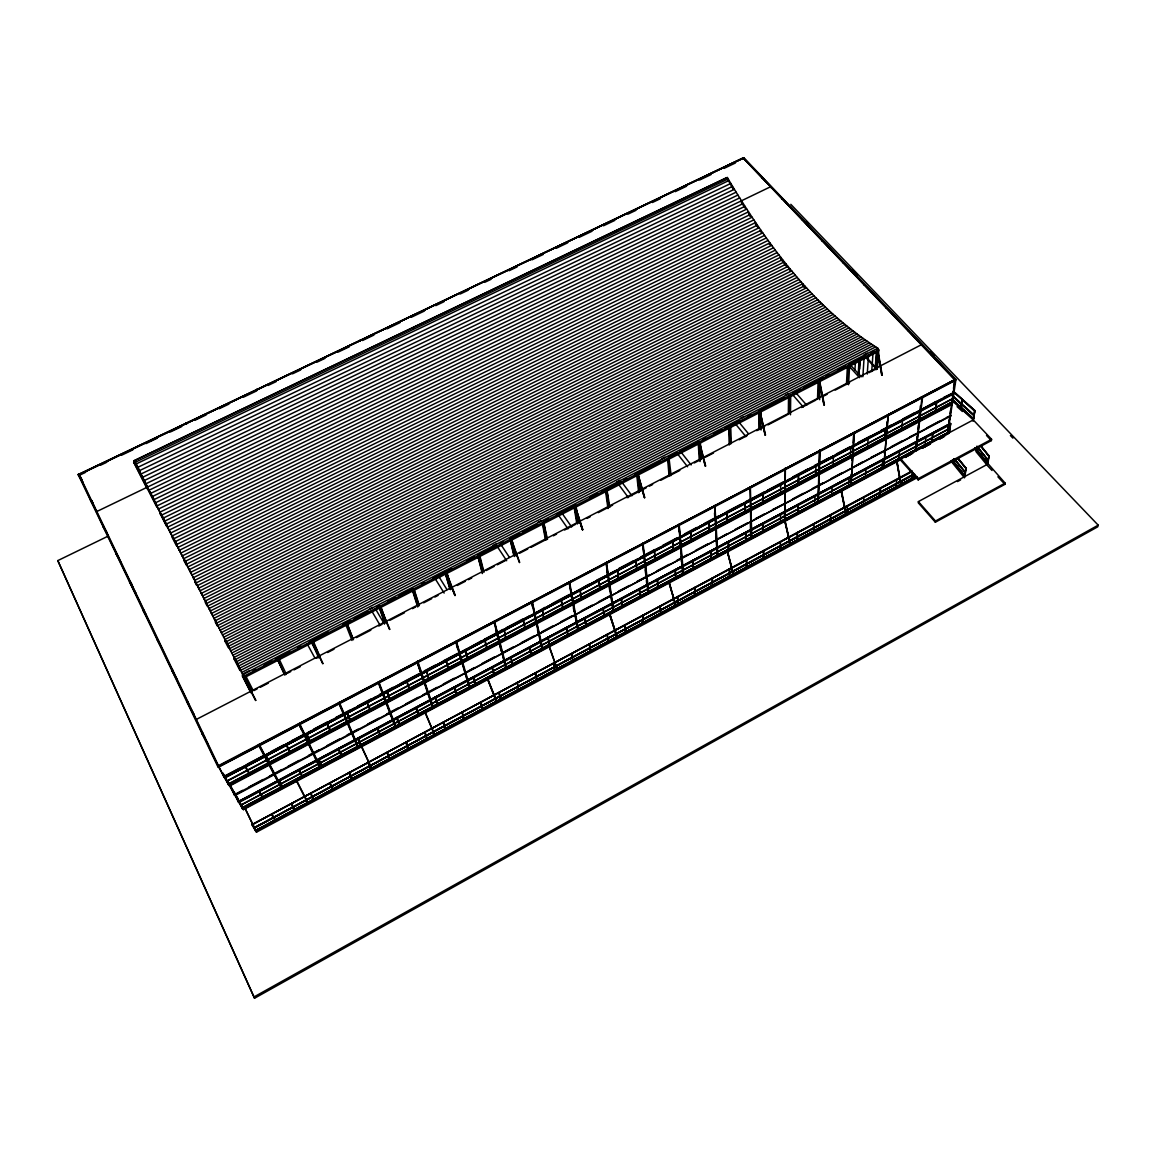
<?xml version="1.0" encoding="UTF-8"?>
<svg xmlns="http://www.w3.org/2000/svg" width="1156" height="1156" viewBox="0 0 1156 1156"><rect width="100%" height="100%" fill="white"/><g stroke="black" fill="none" stroke-linecap="round" stroke-linejoin="round"><path stroke-width="1.5" d="M780.387 550.213L780.416 541.962M780.502 522.758L780.531 514.102M780.632 493.973L780.661 484.913M950.752 423.717L949.148 432.98L950.622 423.472M784.332 514.781L784.736 520.662L785.386 468.368M784.895 491.343L773.942 496.719M784.736 520.662L785.271 468.845M785.025 514.42L785.43 520.301M785.285 491.82L784.895 490.939M788.334 414.455L788.522 396.725M789.216 413.689L789.404 395.959L788.537 394.947M790.487 414.787L790.704 395.28M797.12 541.239L797.409 532.396L797.524 541.022M797.64 513.64L797.929 504.392L798.045 513.423M798.175 484.711L798.478 475.044L798.579 484.494M973.583 418.703L953.57 400.467M974.132 415.134L952.847 395.829M974.999 410.842L973.222 420.163L974.826 410.568L954.813 392.462M974.826 410.568L954.798 392.737M817.509 399.384L818.087 381.509M813.781 532.295L814.055 523.957M814.691 504.565L814.966 495.823M815.63 475.492L815.919 466.33M818.434 398.589L819.012 380.729L818.145 379.732M819.026 391.566L819.199 386.205M819.662 399.701L820.312 380.049L819.431 379.067M818.506 475.564L818.751 468.411M820.081 450.161L818.043 502.947L819.373 450.537M830.369 523.408L830.759 515.027M831.655 495.534L832.06 486.748M832.999 466.33L833.418 457.126M846.438 384.428L847.391 366.438M847.406 383.604L848.374 365.628M847.897 380.18L848.186 374.775M848.576 384.746L849.559 366.755M854.934 369.92L855.368 362.709M846.871 514.55L847.362 506.126M848.533 486.546L849.053 477.717M850.267 457.198L850.816 447.964M850.859 479.61L851.177 474.379M852.03 460.42L852.348 455.189M853.085 442.979L853.504 436.014M854.428 432.156L851.004 485.39L854.096 432.604M858.214 374.096L859.443 374.284L858.214 374.096L859.081 359.892M858.72 374.66L859.602 360.455M858.821 374.197L859.703 359.978M859.775 368.952L860.223 361.842M862.853 376.74L864.11 357.392M867.246 374.082L868.561 354.878M871.711 371.51L873.083 352.378M863.286 505.75L863.893 497.282M867.462 448.123L868.127 438.832M865.324 477.601L865.96 468.744M875.164 368.778L876.45 351.424M876.118 361.9L876.898 351.482M876.869 349.863L876.985 348.231L878.748 349.993L877.317 369.096M876.06 369.747L877.563 350.326M877.664 349.849L877.794 348.202C812.437 307.135 766.081 242.861 727.269 177.489L133.836 460.912M876.812 362.926L877.072 359.444M876.869 369.024L878.473 349.82L877.028 349.748M879.629 496.979L880.467 487.962L880.005 496.777M882.028 468.715L882.909 459.279L882.418 468.498M884.557 439.092L885.467 429.237L884.961 438.89M883.632 462.183L883.661 468.007L888.415 414.31M884.398 453.383L884.701 449.872M885.453 441.072L885.901 435.798M886.666 426.998L887.114 421.723M883.661 468.007L888.097 414.758M895.886 488.265L896.724 479.726M901.564 430.119L902.489 420.741M898.66 459.857L899.527 450.912M913.009 474.235L912.07 479.581L912.546 472.414M918.5 421.174L919.526 411.767M912.07 479.581L912.821 472.717M915.205 451.057L916.303 441.549M916.101 444.93L915.509 450.262L916.303 450.378M916.679 439.612L917.069 436.058M917.85 428.963L918.24 425.422M919.034 418.313L919.425 414.773M920.003 409.441L920.393 405.9M921.737 397.115L921.375 397.028M922.575 397.202L915.986 450.797L922.069 396.667M918.182 479.899L918.326 478.613L900.51 458.643L900.394 459.929L918.182 479.899L991.371 440.595L991.602 439.294L973.265 419.917L951.937 400.467M987.542 464.25L918.384 501.603L918.24 502.788L935.348 522.223L1004.911 484.335L1005.142 483.121L975.014 448.947M924.786 446.939L925.942 436.881M935.334 412.287L936.591 402.302L935.724 412.071M931.664 442.286L932.878 432.749L932.054 442.083M935.348 522.223L935.507 521.038L918.384 501.603M947.761 431.434L948.238 427.85M948.96 422.489L949.437 418.905M950.145 413.545L950.637 409.961M951.345 404.6L951.822 401.016M952.544 395.641L953.021 392.072M953.498 388.488L954.451 381.335M948.18 432.864L947.732 433.731L948.975 424.194L949.437 425.09L239.162 802.351L238.598 801.296M227.544 781.803L229.307 785.444L952.313 403.617L953.556 393.69M950.059 416.333L950.796 415.466L235.145 795.458M951.836 403.097L937.921 410.149M953.151 393.257L953.902 392.375L224.553 777.28M901.709 459.149L243.439 809.648L217.993 765.908L955.896 379.717L954.986 379.544M955.116 379.182L947.515 433.225M243.121 809.128L948.267 433.731L948.368 432.344L242.298 807.639M948.801 429.049L240.795 805.067M949.437 425.09L949.625 424.238L238.411 801.917L239.451 801.874M952.313 403.617L952.168 401.883L228.454 783.898M952.876 398.704L226.749 780.979M218.484 766.862L955.68 379.182L743.843 157.765L78.175 474.538L217.935 766.818L218.527 765.951M955.896 379.717L947.92 432.893M949.148 432.98L950.463 423.399M954.134 459.308L953.295 462.848L953.498 459.207M960.636 408.66L962.312 399.326L961.301 408.762M953.295 462.848L953.873 459.004M960.925 408.949L962.312 399.326M964.321 476.561L965.968 468.021L964.971 476.662M965.968 468.021L964.465 477.818L950.911 461.013M973.063 421.232L974.696 410.539M976.112 450.594L976.647 447.213M987.224 464.192L989.001 455.609L987.86 464.293M987.499 464.495L989.001 455.609M790.805 204.323L1098.2 525.156L1097.752 526.789L254.537 998.235L57.8 560.602L108.072 536.167M966.243 468.325L957.804 458.672M954.885 460.001L965.159 472.443M955.261 459.64L965.405 472.472L954.943 459.813M964.595 475.882L952.154 460.464M980.736 446.274L988.77 456.028L981.126 445.913M977.774 447.704L988.048 460.247L977.846 447.517M974.97 448.21L987.499 463.513L976.488 449.25M253.728 997.108L1098.2 525.156M935.507 521.038L1005.142 483.121M988.048 460.247L976.936 446.144M957.5 481.575L960.636 479.885M912.113 471.561L251.936 824.777L911.896 471.056M252.095 824.531L912.127 471.33M914.685 474.235L254.19 828.101L912.879 474.596M254.017 827.768L912.85 474.827M254.074 827.927L913.11 474.856M915.624 476.272L255.722 830.745L915.841 476.763M255.563 830.398L915.595 476.503M255.621 830.557L915.855 476.532M352.277 779.332L349.098 772.28L352.479 779.722M371.192 769.188L368.172 762.064L371.394 769.578M408.733 749.059L406.016 741.82L408.949 749.435M445.465 729.364L443.456 721.792L445.681 729.739M463.888 719.48L462.039 711.85L464.12 719.841M482.659 709.408L480.52 701.967L482.89 709.77M487.399 678.76L496.935 702.125L487.702 678.601M518.639 690.118L517.18 682.343L518.856 690.479M554.663 670.798L553.478 662.923L554.894 671.159M590.311 651.681L589.401 643.704L590.557 652.027M608.013 642.187L607.218 634.167L608.244 642.534M609.255 613.561L617.362 637.534L609.689 613.576M625.613 632.751L624.948 624.673L625.858 633.098M643.126 623.359L642.591 615.238L643.372 623.705M660.553 614.009L660.148 605.845L660.798 614.356M668.674 581.945L676.058 606.062L669.107 581.959M677.893 604.704L677.604 596.496L678.139 605.05M695.146 595.456L694.987 587.205L695.392 595.802M712.313 586.251L712.269 577.957L712.558 586.583M729.393 577.09L729.465 568.752L729.638 577.422M727.081 550.863L733.757 575.11L727.355 550.718M746.386 567.986L746.574 559.591L746.646 568.319M763.292 558.912L763.61 550.487L763.552 559.244M784.505 520.316L790.487 544.678L784.953 520.316M840.903 489.942L846.293 514.752L841.351 489.956M896.449 460.391L901.189 485.303L896.897 460.406M917.026 477.789L256.545 832.132L256.011 831.207L917.214 476.59M255.881 831.54L251.748 824.373M275.316 821.107L271.53 814.286M294.65 810.746L291.023 803.853M314.331 800.183L310.848 793.247M333.448 789.924L330.139 782.93M390.222 759.478L387.361 752.296M427.575 739.435L425.003 732.153M501.14 699.987L499.117 692.487M537.352 680.566L535.604 672.965M573.188 661.348L571.714 653.646M918.326 478.613L991.602 439.294M238.714 801.498L949.177 424.238M238.974 802.018L949.206 423.992M240.853 805.212L948.845 428.804M242.413 807.827L948.339 432.59L242.572 808.188M242.457 807.986L948.368 432.344M243.179 808.275L242.587 809.084L243.396 808.665L238.873 801.238M281.645 787.901L284.708 786.268M341.714 755.822L338.39 748.394L341.93 756.212M361.134 745.49L357.97 738.005L361.351 745.88M399.673 724.985L396.811 717.385L399.889 725.361M437.344 704.929L435.234 696.981L437.56 705.305M456.259 694.857L454.294 686.866L456.476 695.233M475.506 684.612L473.238 676.795L475.737 684.988M512.383 664.989L510.851 656.825L512.614 665.35M549.317 645.337L548.06 637.072L549.548 645.698M585.861 625.873L584.893 617.521L586.106 626.234M603.996 616.235L603.157 607.825L604.241 616.582M622.029 606.625L621.321 598.172L622.275 606.987M639.962 597.074L639.398 588.577L640.222 597.435M657.822 587.58L657.374 579.026L658.067 587.927M675.581 578.13L675.263 569.532L675.827 578.477M693.239 568.723L693.065 560.082L693.499 569.07M710.824 559.374L710.767 550.675L711.085 559.706M728.309 550.068L728.381 541.326L728.569 550.4M745.707 540.806L745.895 532.02L745.967 541.138M763.018 531.587L763.336 522.772L763.278 531.919M814.416 504.233L818.332 502.903L819.777 450.19L820.168 451.086M863.344 478.281L866.451 476.633M891.233 463.44L948.455 432.893M242.933 808.81L973.265 419.917M262.701 798.391L258.727 791.21M258.38 744.883L281.472 788.58L281.934 787.467M278.74 780.589L282.83 787.164M302.771 777.063L299.115 769.766M319.533 767.454L320.674 767.7L299.505 723.309M322.394 766.616L318.911 759.246M357.536 747.224L358.678 747.47L339.344 702.4M380.671 735.592L377.651 728.049M395.15 727.211L396.291 727.456L378.749 681.722M419.007 715.188L416.29 707.53M432.358 707.4L433.5 707.645L417.721 661.275M469.192 687.806L470.333 688.037L456.273 641.045M494.436 675.032L492.326 667.157M505.649 668.399L506.79 668.63L494.407 621.032M531.572 655.264L529.751 647.288M541.716 649.195L542.872 649.426L532.15 601.236M568.304 635.713L566.758 627.636M577.436 630.193L578.578 630.41L569.475 581.656M612.781 611.38L613.923 611.596L606.409 562.278M647.779 592.753L648.921 592.97L642.967 543.103M682.127 570.761L682.849 574.908L683.557 574.532L679.136 524.13M716.706 556.065L717.862 556.267L714.914 505.345M750.663 537.988L751.819 538.19L750.345 486.763M904.902 457.444L912.864 453.21M930.407 443.875L922.43 448.109L930.407 443.947M939.958 438.774L943.152 437.084M905.134 457.4L911.448 454.033M939.886 438.89L944.625 436.376M234.682 794.548L242.558 790.372M248.872 787.034L263.077 779.505M269.391 776.167L281.92 769.52M288.162 766.211L299.086 760.431M308.45 755.46L319.316 749.709M327.032 745.62L339.387 739.074M347.103 734.985L358.1 729.161M367.651 724.104L378.792 718.208M386.754 713.989L397.809 708.137M405.684 703.961L418.27 697.285M422.995 694.785L437.069 687.329M443.297 684.034L454.207 678.254M465.218 672.835L474.365 667.576M482.081 663.486L494.407 656.955M513.264 646.97L502.123 652.865L502.542 653.761M521.226 642.75L533.956 636.002M541.889 631.797L552.915 625.96M560.805 621.784L571.83 615.946M581.222 610.96L592.132 605.18M598.375 601.886L609.284 596.091M618.561 591.178L629.37 585.456M637.086 581.367L649.412 574.85M657.042 570.789L669.266 564.316M676.91 560.27L687.82 554.49M695.724 550.314L708.368 543.609M727.24 533.61L716.301 539.809M735.057 529.462L747.585 522.83M755.359 518.712L764.651 513.784M772.41 509.68L784.794 503.525M792.467 499.06L803.218 493.366M812.422 488.482L823.332 482.717M831.28 478.497L842.421 472.587M862.997 461.692L851.943 467.949M870.873 457.516L885.019 450.421M891.29 446.707L902.215 440.913M910.018 436.78L917.763 433.067M927.083 427.749L939.438 421.203M947.169 417.099L950.665 415.914M235.434 794.981L234.393 795.025L950.738 415.972M239.552 768.191L224.062 776.341L224.856 777.771L953.527 393.95M247.297 764.116L264.334 755.143L264.811 756.067M270.706 751.79L283.451 745.071M291.413 740.88L302.569 735.014M313.623 729.19L327.798 721.72M335.688 717.573L341.988 714.249M345.124 712.602L349.791 710.145M357.594 706.041L371.625 698.658M379.414 694.554L393.329 687.228M401.031 683.167L417.995 674.237M424.266 670.942L435.393 665.076M443.326 660.9L457.632 653.371M481.243 640.944L459.553 653.068M484.378 639.282L496.964 632.664L497.398 633.575M498.511 631.841L503.178 629.384M506.299 627.751L523.408 618.735M545.068 607.334L534.636 613.533M552.77 603.288L569.691 594.372M588.722 584.344L571.584 594.068M596.669 580.168L607.854 574.705M618.807 568.506L632.953 561.065M640.814 556.917L654.86 549.519M662.648 545.43L676.65 538.046M684.381 533.985L696.707 527.497M704.409 523.437L718.382 516.082M726.358 511.891L740.707 504.334M745.476 501.82L764.463 491.82M767.613 490.158L783.392 481.85M792.785 476.908L808.405 468.686M814.648 465.406L828.606 458.051M836.337 453.976L850.252 446.65M857.94 442.604L870.179 436.159M880.886 430.523L891.767 424.787M902.879 418.934L913.991 413.097M936.057 401.479L920.292 410.178M943.917 397.332L953.772 392.823M224.842 776.789L223.773 776.818L953.83 392.895M224.264 776.688L227.356 775.055M241.301 767.714L249.031 763.639M264.522 755.489L270.894 752.137M285.229 744.594L293.191 740.389M307.482 732.861L310.632 731.213M329.532 721.257L332.682 719.596M351.511 709.683L354.617 708.05M373.316 698.195L376.437 696.562M395.005 686.78L401.175 683.528M415.047 676.231L421.203 672.98M437.098 664.613L445.031 660.437M460.912 652.085L467.197 648.762M479.769 642.144L486.055 638.835M501.718 630.584L507.946 627.318M523.495 619.125L529.708 615.845M546.687 606.914L552.843 603.663M565.154 597.19L569.764 594.762M587.19 585.586L596.727 580.558M609.414 573.882L615.715 570.558M631.436 562.278L637.722 558.969M653.342 550.747L659.57 547.467M675.133 539.274L680.176 537.323L679.771 536.413M698.282 527.093L704.438 523.841M720 515.648L726.373 512.296M739.118 505.577L747.079 501.386M761.313 493.901L769.202 489.739M789.649 478.974L785.372 481.922L784.982 481.026M805.27 470.752L811.512 467.458M827.046 459.279L833.23 456.028M848.677 447.892L853.72 445.913L853.345 445.031M871.682 435.783L877.794 432.561M890.149 426.058L899.671 421.044M912.359 414.354L918.717 411.016M934.438 402.736L940.724 399.427M953.295 393.416L224.567 777.829L953.454 393.43M226.923 781.326L952.92 398.444M228.628 784.245L952.414 402.144M228.744 784.447L952.139 402.144M236.807 780.314L249.58 773.566M257.557 769.361L268.727 763.451L269.204 764.376M279.781 757.628L290.835 751.79M298.725 747.629L312.886 740.143M319.128 736.849L331.613 730.26M340.991 725.303L351.872 719.567M359.588 715.477L373.504 708.137M382.766 703.253L393.82 697.415M401.782 693.21L408.14 689.857M411.334 688.167L414.513 686.491M435.09 675.624L424.064 681.448L424.512 682.358M442.965 671.463L457.14 663.978M475.896 654.079L462.198 662.027M485.245 649.137L499.276 641.739L499.71 642.649M503.9 639.297L517.787 631.971M527.035 627.087L536.63 622.723M545.849 617.145L563.362 607.897M568.145 605.383L579.228 599.53M587.104 595.369L599.704 588.707M621.639 577.133L609.226 584.112M629.442 573.015L640.352 567.249M649.672 562.336L662.012 555.819M671.275 550.921L680.566 546.427M692.762 539.577L701.938 534.737M712.631 529.101L723.584 523.307M733.077 518.307L744.146 512.455M766.11 500.851L750.475 509.521M794.186 486.026L805.038 480.304M815.89 474.581L826.656 468.903M835.86 464.033L846.597 458.368M854.313 454.294L868.633 446.736M876.58 442.531L886.103 437.907M897.157 431.665L908.183 425.856M930.118 414.267L919.165 420.452M229.365 784.563L228.772 785.401L229.611 784.967L224.856 777.164M330.63 731.098L327.119 723.295L330.847 731.502M350.571 720.578L347.234 712.703L350.788 720.968M390.136 699.683L387.13 691.693L390.367 700.074M428.818 679.266L426.578 670.913L429.035 679.641M448.225 669.006L446.144 660.611L448.456 669.396M467.978 658.573L465.608 650.366L468.209 658.963M505.822 638.603L504.204 630.034L506.053 638.979M543.71 618.605L542.381 609.92L543.941 618.966M581.179 598.808L580.153 590.037L581.425 599.169M599.776 588.996L598.88 580.168L600.022 589.358M618.258 579.228L617.506 570.356L618.518 579.59M636.653 569.518L636.046 560.602L636.913 569.879M654.946 559.865L654.469 550.892L655.206 560.212M673.153 550.256L672.806 541.239L673.413 550.603M691.245 540.69L691.042 531.63L691.505 541.037M709.264 531.182L709.192 522.079L709.524 531.529M727.167 521.732L727.24 512.57L727.442 522.064M744.984 512.31L745.187 503.12L745.259 512.657M762.714 502.961L763.047 493.713L762.989 503.294M229.119 785.112L952.371 403.184M249.45 774.491L245.26 766.934M269.839 763.711L265.62 755.692M290.604 752.744L286.775 745.071M310.776 742.094L307.106 734.349M370.628 710.492L367.464 702.559M409.99 689.713L407.143 681.664M487.413 648.819L485.188 640.54M525.503 628.705L523.581 620.324M563.174 608.807L561.556 600.325M229.668 785.993L951.966 404.455M299.202 723.757L217.935 766.818M300.791 722.919L955.68 379.182M218.267 766.515L955.535 379.63M258.727 745.577L259.219 744.435M319.894 768.133L299.028 724.436L299.866 724.003M357.898 747.889L338.896 703.513L339.705 703.079M395.511 727.861L378.315 682.82L379.125 682.401M432.734 708.05L417.302 662.359L418.111 661.94M469.582 688.441L455.883 642.115L456.678 641.71M506.039 669.035L494.046 622.101L494.826 621.682M542.121 649.817L531.789 602.29L532.569 601.871M577.841 630.8L569.142 582.682L569.908 582.277M613.2 611.986L606.091 563.29L606.857 562.885M648.198 593.346L642.664 544.1L643.415 543.71M682.849 574.908L678.847 525.113L679.584 524.723M717.154 556.643L714.639 506.328L715.376 505.938M750.808 487.341L749.608 487.138M785.863 468.946L784.678 468.744M854.92 432.705L853.72 432.517M888.921 414.86L887.721 414.686M955.174 380.512L218.643 767.093L78.463 474.177L83.059 482.428M202.748 732.918L201.91 733.352L207.603 743.279M202.242 734.046L203.08 733.612M249.132 688.571L249.985 688.123M195.884 719.653L921.737 344.546M253.944 690.58L257.152 688.918M260.346 687.271L268.351 683.138M287.569 673.197L290.777 671.549M293.971 669.888L300.372 666.579M316.397 658.299L319.591 656.651M327.596 652.504L334.012 649.195M356.424 637.606L370.83 630.165M378.836 626.017L382.044 624.37M390.049 620.223L404.455 612.781M412.461 608.634L415.669 606.987M423.674 602.84L431.679 598.707M434.887 597.06L438.081 595.398M457.299 585.471L465.304 581.324M468.512 579.676L471.706 578.014M486.112 570.573L494.118 566.426M497.326 564.778L505.331 560.631M519.738 553.189L527.743 549.042M530.951 547.395L545.357 539.939M553.363 535.806L556.571 534.144M564.576 530.012L575.789 524.217M586.988 518.423L590.196 516.761M598.201 512.628L612.608 505.186M627.029 497.73L646.233 487.803M649.441 486.141L652.649 484.494M660.654 480.347L668.659 476.214M671.853 474.552L679.858 470.42M694.279 462.964L700.681 459.655M705.478 457.169L713.483 453.036M739.103 439.8L747.108 435.653M756.718 430.682L764.723 426.55M767.931 424.902L787.149 414.961M801.556 407.519L815.963 400.063M823.968 395.93L827.176 394.268M835.181 390.136L849.588 382.679M868.806 372.752L875.208 369.443M241.532 672.561L875.67 346.887M187.445 700.941L186.622 701.36L193.933 714.162M186.94 702.039L187.763 701.605M242.428 674.309L248.858 671.015M369.342 609.096L372.564 607.449M493.048 545.531L496.256 543.884M538.017 522.411L541.239 520.764M616.74 481.965L619.948 480.318M661.723 458.845L664.931 457.198M740.432 418.4L743.655 416.752M785.415 395.28L788.638 393.632M864.139 354.834L867.347 353.187M242.601 674.642L877.794 348.202M876.58 349.69L877.852 349.025M243.569 675.422L242.659 675.884L251.054 692.372M252.933 671.058L256.141 669.411M264.175 665.278L272.209 661.145M275.417 659.498L289.867 652.071M297.901 647.938L301.109 646.291M309.143 642.158L328.42 632.245M342.87 624.818L350.904 620.685M354.112 619.038L368.562 611.611M376.596 607.478L379.804 605.831M387.838 601.698L395.872 597.565M399.08 595.918L413.53 588.491M421.564 584.358L424.772 582.711M432.806 578.578L452.083 568.665M466.533 561.238L474.567 557.105M477.775 555.458L497.051 545.545M500.259 543.898L503.467 542.236M511.501 538.118L519.535 533.985M522.743 532.338L537.193 524.896M545.227 520.778L548.435 519.116M556.47 514.998L575.746 505.085M590.196 497.658L598.23 493.525M601.438 491.878L620.714 481.965M623.922 480.318L627.13 478.656M635.164 474.538L660.856 461.316M668.89 457.198L676.91 453.065M680.133 451.404L699.394 441.505M702.617 439.844L705.825 438.196M713.859 434.064L721.879 429.945M725.101 428.284L739.551 420.856M747.585 416.724L750.793 415.076M758.827 410.944L784.519 397.736M792.554 393.604L800.573 389.485M803.796 387.824L823.058 377.925M826.28 376.264L829.488 374.616M837.522 370.484L845.542 366.365M848.764 364.704L863.214 357.276M871.248 353.144L874.456 351.496M243.035 676.621L878.473 349.82M242.847 677.026L244.378 676.246L243.743 675.003L242.211 675.783L250.881 692.776M352.016 640.496L345.63 624.168L347.118 623.416L353.476 639.745M385.107 623.387L379.24 606.886L380.714 606.134L386.552 622.636M759.738 428.919L759.521 411.319L760.836 410.64L761.053 430.003M877.476 350.658L878.748 349.993M244.162 677.719L878.343 351.453M236.113 661.897L865.237 339.951M237.211 664.05L867.318 341.367M238.295 666.203L869.384 342.783M239.393 668.327L871.48 344.17M240.462 670.451L873.575 345.528M229.379 648.675L852.998 330.963M230.521 650.915L855.021 332.509M231.648 653.126L857.058 334.041M232.775 655.336L859.081 335.543M233.888 657.533L861.133 337.032M234.321 659.498L234.856 658.328L233.96 658.775L239.913 670.466M235 659.729L863.185 338.506M223.585 637.288L843.013 322.929M224.755 639.6L845.007 324.576M225.203 641.537L226.07 641.089L229.206 647.259M225.926 641.883L846.987 326.194M172.576 669.844L171.753 670.263L177.374 680.162M172.071 670.913L172.88 670.509M227.082 644.167L848.995 327.813M228.238 646.421L850.989 329.402M217.617 625.569L833.201 314.389M218.831 627.939L835.152 316.137M220.03 630.295L837.117 317.871M221.215 632.635L839.068 319.576M222.414 634.976L841.048 321.252M158.097 639.6L157.288 640.005L161.175 646.912M211.476 613.489L823.549 305.357M157.592 640.641L158.401 640.236M212.718 615.931L825.471 307.207M213.947 618.359L827.393 309.028M215.175 620.772L829.329 310.834M215.623 622.723L216.143 621.596L215.276 622.029L217.241 625.902M216.403 623.185L831.265 312.626M205.147 601.048L814.041 295.806M205.595 602.999L206.115 601.886L205.248 602.319L207.141 606.033M206.418 603.577L815.934 297.757M207.704 606.076L817.827 299.693M208.961 608.562L819.734 301.6M210.219 611.033L821.641 303.479M198.63 588.245L804.663 285.763M199.945 590.832L806.527 287.815M201.26 593.418L808.391 289.853M202.56 595.976L810.269 291.861M203.861 598.519L812.162 293.841M191.91 575.052L795.386 275.215M193.269 577.725L797.235 277.368M194.627 580.384L799.085 279.492M195.075 582.321L195.595 581.237L194.743 581.67L196.636 585.398M195.971 583.014L800.935 281.602M144.023 610.166L143.214 610.57L144.962 613.634M144.312 610.787L143.517 611.192L146.133 615.787M197.3 585.644L802.799 283.697M186.405 564.229L788.045 266.4M187.792 566.96L789.866 268.626M189.179 569.677L791.701 270.851M190.552 572.379L793.551 273.033M179.325 550.314L778.942 254.898M180.755 553.132L780.748 257.239M130.31 581.526L129.515 581.916L135.975 593.389M182.186 555.935L782.569 259.565M129.819 582.523L130.599 582.133L132.362 585.239M183.587 558.709L784.389 261.863M184.57 559.591L183.732 560.01L186.419 565.298M184.05 560.66L184.902 560.241L186.477 563.333M784.259 263.929L784.505 263.062M185.003 561.469L786.21 264.132M173.501 538.884L771.717 245.332M174.975 541.774L773.523 247.76M176.434 544.635L775.315 250.158M177.88 547.482L777.135 252.543M167.548 527.194L764.535 235.419M116.958 553.623L116.178 553.999L120.903 562.452M116.467 554.591L117.247 554.215M169.051 530.142L766.327 237.934M170.553 533.075L768.119 240.419M172.027 535.994L769.91 242.89M769.332 244.451L770.503 244.61M172.504 537.945L173.342 537.54L177.273 545.271M160.381 514.131L161.233 513.726L166.71 524.521M755.489 224.611L755.749 223.773M161.45 515.2L757.382 225.145M162.996 518.22L759.16 227.746M164.528 521.226L760.951 230.333M166.045 524.217L762.743 232.876M103.953 526.442L103.187 526.818L108.375 536.037M103.462 527.396L104.228 527.02M155.207 502.932L750.258 214.525M156.782 506.025L752.036 217.212M158.358 509.102L753.813 219.886M159.904 512.166L755.605 222.53M148.806 490.346L743.163 203.557M150.424 493.525L744.941 206.332M152.028 496.675L746.718 209.091M153.618 499.811L748.496 211.823M142.26 477.471L736.097 192.199M143.908 480.723L737.86 195.075M145.555 483.945L739.638 197.922M96.425 511.703L770.763 186.665L770.763 187.575M147.361 488.54L148.517 488.742L147.679 489.147M741.314 202.835L741.56 202.011M137.232 467.602L730.794 183.443M138.922 470.911L732.557 186.391M140.584 474.206L734.335 189.309M90.789 500.895L91.555 500.519M136.928 467.385L133.793 460.825L726.676 177.677L726.719 179.368M133.634 462.241L135.05 461.576L135.57 462.602L134.154 463.281L133.634 462.241L147.101 488.699M412.605 328.969L413.92 328.333M615.498 232.024L616.74 231.431M671.361 205.334L672.59 204.756M134.501 462.617L727.919 179.007L727.962 180.697M134.327 462.92L135.165 462.53L147.289 486.358M135.541 464.264L729.031 180.481M78.695 474.567L743.366 158.242M78.68 474.625L743.366 157.794L743.554 159.109M78.435 475.044L743.64 157.837M79.128 475.405L85.645 472.298M100.312 465.319L106.814 462.227M121.481 455.247L132.868 449.814M145.902 443.615L157.303 438.182M170.337 431.983L181.723 426.564M194.757 420.365L206.158 414.932M219.178 408.733L228.96 404.08M243.613 397.1L256.632 390.901M268.033 385.468L276.183 381.596M292.468 373.85L300.603 369.963M316.889 362.218L325.038 358.346M338.058 352.132L349.459 346.713M362.493 340.514L373.894 335.081M386.913 328.882L399.947 322.683M411.348 317.25L424.368 311.051M435.769 305.632L443.918 301.745M460.189 294L468.339 290.127M484.624 282.367L491.141 279.275M509.045 270.735L517.194 266.863M531.847 259.883L543.248 254.465M556.282 248.265L567.668 242.832M579.069 237.414L592.103 231.2M603.504 225.781L614.905 220.348M627.925 214.149L636.075 210.276M652.36 202.517L660.495 198.644M675.147 191.665L686.548 186.246M699.582 180.047L710.983 174.614M724.003 168.415L735.404 162.982M900.741 485.303L896.709 460.261M759.81 410.568L765.532 435.061M845.86 514.738L841.077 490.101M953.151 391.422L974.494 411.016M952.53 396.002L974.118 415.423M790.054 544.664L784.78 520.171M952.515 396.277L973.785 415.596M953.556 400.756L973.583 418.978M951.908 399.427L973.251 419.151M957.081 406.652L962.413 411.507M733.309 575.096L727.24 551.022M805.761 221.721L808.261 224.322M851.929 269.955L856.928 275.171M930.551 352.089L934.294 356.005M1010.402 435.523L1012.902 438.138M743.843 158.314L955.607 379.717M955.477 380.078L743.207 158.069L954.914 380.078M986.502 435.436L991.371 440.595M727.543 178.501L728.294 179.31M675.61 606.047L668.948 581.8M949.654 424.295L238.396 801.498L242.543 808.608M987.34 465.463L992.021 470.492M997.888 476.778L1004.911 484.335M712.602 172.605L712.949 172.721M865.382 356.164L875.092 366.698M865.324 357.045L876.248 368.909M850.281 364.805L861.206 376.813M848.764 363.981L849.66 364.964M848.62 365.657L859.529 377.68M916.853 441.346L916.809 441.765M915.899 449.93L916.65 450.45M887.013 427.301L886.97 427.72M884.311 458.629L884.268 459.033M883.574 467.125L883.545 467.53M852.723 455.132L852.695 455.551M796.094 393.011L806.671 405.207M792.713 394.76L803.261 406.97M851.437 476.084L851.423 476.489M616.928 637.52L609.4 613.735M850.932 484.509L850.903 484.899M758.668 410.293L759.521 411.319M739.103 422.359L748.25 433.442M788.941 269.131L790.776 271.357M735.65 424.136L745.923 436.621M980.808 446.072L989.074 455.869M729.87 425.105L730.708 426.13M976.415 449.438L987.816 463.354M975.028 448.022L987.571 463.325M975.953 451.562L986.198 464.062M784.736 511.501L784.736 511.891M958.18 458.311L966.04 468.281M957.862 458.47L965.795 468.252M784.678 519.766L784.664 520.157M952.53 460.102L964.913 475.723M952.212 460.276L964.653 475.694M952.212 461.201L964.653 476.619M787.12 266.892L784.375 263.496L786.196 265.764M750.013 487.211L751.111 538.566M750.258 499.291L750.273 499.71M698.137 441.419L698.961 442.459L700.103 461.533M750.706 521.183L750.721 521.573M750.88 529.477L750.894 529.867M751.053 537.656L751.053 538.046M681.115 452.198L691.129 464.958M677.618 454.005L687.603 466.778M668.818 456.49L671.145 475.521M715.203 517.758L715.217 518.163M715.68 527.483L716.055 527.974M716.691 547.626L716.706 548.016M717.096 555.733L717.11 556.123M637.881 472.385L640.641 491.286M681.491 557.842L681.867 558.334M622.333 482.803L631.956 495.751M682.141 565.978L682.185 566.353M617.694 483.194L628.373 497.6M682.791 573.983L683.153 574.474M606.669 488.439L609.877 507.195M642.649 543.551L648.545 593.303L648.14 592.421M643.964 555.256L644.008 555.66M646.349 576.468L646.392 576.844M647.259 584.503L647.62 584.994M496.516 702.097L487.529 678.933M562.336 513.683L571.656 526.934M558.695 515.562L568.001 528.827M610.845 595.268L610.903 595.643M612.015 603.215L612.059 603.591M760.07 230.68L761.862 233.252M613.157 611.047L613.504 611.553M543.392 520.966L547.496 539.447M755.619 224.192L758.293 228.093M569.171 582.104L578 630.309M572.914 602.854L573.275 603.374M574.98 614.27L575.052 614.645M576.396 622.13L576.468 622.492M561.122 600.556L562.741 609.039M577.798 629.861L577.87 630.237M511.313 537.453L515.894 555.776M509.897 538.19L514.492 556.498M566.339 627.853L567.871 635.945M379.486 606.12L389.529 629.485M501.444 545.357L509.391 557.322M571.295 653.863L572.769 661.564M496.762 545.762L506.66 560.732M538.739 633.474L539.086 633.994M540.43 641.219L540.502 641.594M542.092 648.877L542.424 649.397M523.133 620.555L525.055 628.936M477.515 554.837L482.587 573M529.303 647.519L531.139 655.495M535.185 673.197L536.919 680.797M494.349 621.639L506.097 668.428M742.325 203.817L744.97 208.008M504.074 660.524L504.507 661.42M446.274 570.891L451.808 588.91M444.829 571.628L450.392 589.647M484.74 640.785L486.965 649.051M438.37 575.818L446.967 589.589M491.892 667.388L494.002 675.263M435.552 579.286L444.135 593.071M498.698 692.719L500.707 700.218M465.377 650.987L467.761 659.195M57.8 560.602L254.537 998.235M456.187 641.667L456.302 642.057M473.035 677.402L475.289 685.219M465.117 672.474L465.55 673.37M467.342 680.031L467.775 680.927M480.304 702.559L482.457 710.001M730.852 185.133L733.496 189.526M729.971 183.645L727.269 177.489M417.735 662.287L417.287 661.348L433.153 707.963L432.72 707.082M421.087 672.604L421.535 673.529M378.547 605.701L379.24 606.886M427.72 692.285L428.168 693.181M430.234 699.727L430.668 700.623M375.324 608.605L384.428 624.139M312.308 640.67L323.015 663.558M371.495 610.57L379.674 624.572M225.044 777.569L229.22 784.649M239.075 801.643L243.02 808.347M224.365 777.424L228.729 784.91M406.681 681.91L409.527 689.944M415.842 707.775L418.544 715.434M203.384 735.014L205.176 738.106M424.555 732.398L427.142 739.681M187.2 701.49L188.948 704.524M172.316 670.379L174.094 673.471M386.884 692.328L389.904 700.319M344.95 622.983L345.63 624.168M378.763 682.748L378.445 682.185M382.983 693.831L382.665 693.268M396.566 718.006L399.441 725.607M386.176 702.169L386.306 702.53M143.763 610.686L146.379 615.281M392.737 719.653L393.185 720.549M405.785 742.441L408.516 749.666M130.064 582.017L132.694 586.684M103.708 526.919L107.161 533.06M116.713 554.114L119.371 558.825M93.029 503.062L91.281 499.956L90.529 500.331L96.613 511.183M91.035 500.418L94.517 506.631M366.987 702.805L370.166 710.738M81.816 479.393L78.926 474.177L224.004 777.237M78.175 474.509L82.813 482.876M377.203 728.294L380.223 735.837M386.913 752.542L389.789 759.709M249.927 774.231L245.737 766.674M263.178 798.131L259.204 790.964M275.778 820.861L271.992 814.041M311.137 641.985L318.911 656.189M346.988 713.353L350.326 721.214M307.236 643.993L314.996 658.212M339.344 703.426L338.881 702.487L358.331 747.802L357.883 746.906M357.724 738.641L360.889 746.111M343.563 713.425L344.026 714.35M351.742 732.528L352.19 733.439M367.94 762.7L370.96 769.809M354.834 739.768L355.282 740.678M326.859 723.945L330.37 731.748M338.144 749.045L341.468 756.457M348.852 772.902L352.031 779.968M278.293 657.244L286.399 674.425M259.565 745.143L282.266 788.146M270.331 763.466L266.314 755.836M283.018 787.568L279.217 780.329M295.098 810.5L291.471 803.608M306.629 734.609L310.314 742.34M318.449 759.492L321.946 766.862M304.158 734.176L304.462 734.739M329.677 783.161L333 790.169M308.19 742.614L308.493 743.192M313.132 752.99L313.435 753.553M316.527 760.113L316.831 760.677M319.88 767.136L320.169 767.7M286.283 745.317L290.127 753.004M298.653 770.012L302.308 777.309M310.4 793.478L313.868 800.429M245.766 675.971L253.121 690.407M135.165 462.53L134.024 462.313L156.638 506.762M161.233 513.726L160.063 513.51L166.666 526.471M173.342 537.54L172.172 537.309L176.434 545.675M226.07 641.089L224.842 640.843L228.324 647.692M133.793 460.825L255.895 700.363M296.687 780.603L308.247 803.333M137.998 469.09L183.905 559.316M185.105 561.672L186.68 564.764M187.113 565.631L189.425 570.168M189.887 571.078L191.506 574.243M192.633 576.468L194.208 579.575M195.335 581.786L196.896 584.864M198.008 587.031L199.569 590.095M200.653 592.233L202.199 595.268M203.268 597.363L204.814 600.398M205.855 602.449L207.401 605.484M208.398 607.464L209.959 610.513M210.927 612.42L212.502 615.498M213.427 617.318L215.016 620.44M243.179 676.202L255.563 700.536M296.384 780.762L307.944 803.492M244.378 676.246L252.384 692.01M136.379 464.192L140.411 472.139M243.93 676.144L251.936 691.909M150.136 491.95L157.462 506.371M235.217 659.036L240.795 670.018M244.407 677.141L250.346 688.832M140.613 473.873L143.041 478.656M277.816 780.661L278.278 781.572M281.472 787.568L281.934 788.464L258.727 744.536L259.219 745.476M274.116 773.653L274.579 774.563M245 808.116L256.545 832.132M244.451 807.191L256.011 831.207M240.535 803.81L243.439 809.648M237.11 796.99L238.671 800.241M234.798 792.857L242.587 809.084M233.642 791.34L235.203 794.591M230.824 786.022L238.642 802.307M232.197 788.956L238.411 801.917M227.819 781.312L234.625 795.429M300.213 726.98L301.759 730.216M223.05 773.133L224.611 776.384M223.094 773.624L228.772 785.401M299.332 723.974L320.111 767.584M361.539 746.097L371.957 769.159L361.236 746.256M312.741 642.461L322.697 663.732M277.44 659.238L284.896 675.191M277.527 659.614L284.26 673.977M311.687 641.623L318.608 657.764M379.934 606.134L389.847 629.312M425.119 711.894L434.844 735.433L424.816 712.067M313.189 640.858L320.096 656.998M446.202 572.061L455.305 595.412M445.884 572.22L455.002 595.571M445.754 572.047L454.857 595.383M347.075 623.85L352.797 638.56M378.532 682.271L395.627 727.225M383.662 697.169L385.584 702.183M389.413 712.197L390.685 715.521M511.111 538.436L519.694 562.423M549.086 645.568L557.38 669.714L548.797 645.727M510.808 538.595L519.391 562.582M379.139 607.348L384.413 622.217M381.191 608.244L385.873 621.466M417.489 663.385L422.634 678.63M582.653 529.564L574.98 505.606L582.812 529.723M609.544 613.403L617.217 637.361M582.508 529.881L575.37 507.629L582.364 529.708M412.909 591.93L417.735 606.943M419.339 605.701L414.007 589.011L412.548 589.762L417.894 606.438M413.834 589.502L418.631 604.545M456.071 641.58L469.654 687.834M456.49 644.904L457.516 648.328M460.045 656.911L461.071 660.336M638.358 475.232L644.802 497.615M638.199 475.073L644.513 497.759M637.895 475.232L644.354 497.6M445.32 573.318L449.67 588.491M446.751 572.581L451.1 587.768M699.178 441.982L705.406 466.215M699.452 443.557L705.247 466.056M699.467 441.823L705.695 466.056M495.852 630.15L497.629 637.101M498.525 640.583L501.198 651.016M477.948 556.542L482.298 573.564M479.682 555.227L484.003 572.263M479.379 555.805L483.266 571.136M760.215 412.302L765.258 435.22M759.926 412.446L765.07 435.061M510.273 539.91L513.755 555.386M532.107 601.828L542.294 649.311M531.76 603.403L532.526 606.929M534.058 613.981L535.965 622.781M537.497 629.832L538.277 633.344M819.17 380.281L824.112 405.077M819.344 381.914L823.939 404.932M819.445 380.136L824.401 404.932M542.323 523.422L545.357 539.057M492.413 277.729L492.196 277.772M544.057 524.448L546.745 538.335M542.742 522.801L546.109 540.155M571.209 595.817L571.83 599.241M573.376 607.839L574.012 611.278M877.881 350.08L882.173 374.992M877.606 350.225L881.898 375.136M877.418 350.095L881.71 375.006M577.451 523.957L574.561 506.444L575.948 505.721L578.824 523.249M574.07 507.094L576.685 522.873M577.48 518.654L578.058 522.165M606.929 571.367L607.435 574.85M609.212 587.031L609.732 590.499M606.25 562.784L613.359 611.495M605.773 492.687L607.969 508.597M607.391 493.742L608.114 499.045M608.605 502.585L609.082 506.126M606.076 490.231L608.504 507.903M645.192 569.879L645.583 573.405M646.377 580.442L646.782 583.953M636.71 474.87L638.69 492.702M638.661 479.523L639.254 484.884M637.317 474.162L639.297 491.994M668.963 458.282L669.266 461.88M669.873 469.076L670.336 474.48M668.284 458.238L669.801 476.214M667.619 458.975L668.992 475.159M678.991 524.622L682.994 574.416M678.818 524.578L679.164 524.665M678.673 528.075L678.962 531.63M679.829 542.294L680.118 545.863M680.971 556.527L681.404 561.874M680.422 540.141L680.841 545.473M699.987 449.395L700.406 456.331M698.238 443.153L699.279 460.493M700.305 441.765L701.331 459.105M714.784 505.837L717.284 556.166M714.538 512.917L714.813 518.322M715.723 536.297L715.896 539.881M729.378 426.824L730 444.294M728.598 427.532L729.234 445.017M730.765 427.879L731.315 443.615M729.985 428.601L730.361 439.092M750.374 523.971L750.634 536.24M743.843 157.765L743.698 158.603M758.683 412.056L758.914 429.671M760.084 418.429L760.215 428.992M785.068 468.397L785.473 469.307L785.068 468.397M931.765 354.502L931.592 355.369L931.765 354.502M908.746 330.443L908.558 331.295L908.746 330.443M886.305 306.976L886.117 307.814L886.305 306.976M864.428 284.101L864.226 284.911L864.428 284.101M843.071 261.776L842.868 262.571L843.071 261.776M822.219 239.986L822.017 240.766L822.219 239.986M801.874 218.715L801.672 219.481L801.874 218.715M782.005 197.951L781.788 198.688L782.005 197.951M762.599 177.663L762.382 178.385L762.599 177.663M804.634 287.382L802.77 285.315L804.619 287.396M682.56 187.229L682.56 187.229M651.579 201.982L651.579 201.982M620.324 216.851L620.324 216.851M588.78 231.865L588.78 231.865M556.946 247.008L556.946 247.008M782.569 261.184L780.748 258.886L782.569 261.198M524.824 262.296L524.824 262.296M714.972 505.88L714.972 505.88M459.683 293.306L459.683 293.306M426.665 309.013L426.665 309.013M606.409 562.842L606.409 562.842M393.329 324.879L393.329 324.879M359.819 341.323L359.415 340.485L359.819 341.323M750.287 216.186L748.524 213.484L750.287 216.201M325.717 357.06L325.717 357.06M291.428 373.374L291.428 373.374M256.979 390.266L256.574 389.428L256.979 390.266M222.053 406.898L221.634 406.045L222.053 406.898M186.781 423.674L186.362 422.836L186.781 423.674M151.176 440.624L150.742 439.786L151.176 440.624M114.993 457.299L115.008 457.343"/></g></svg>
